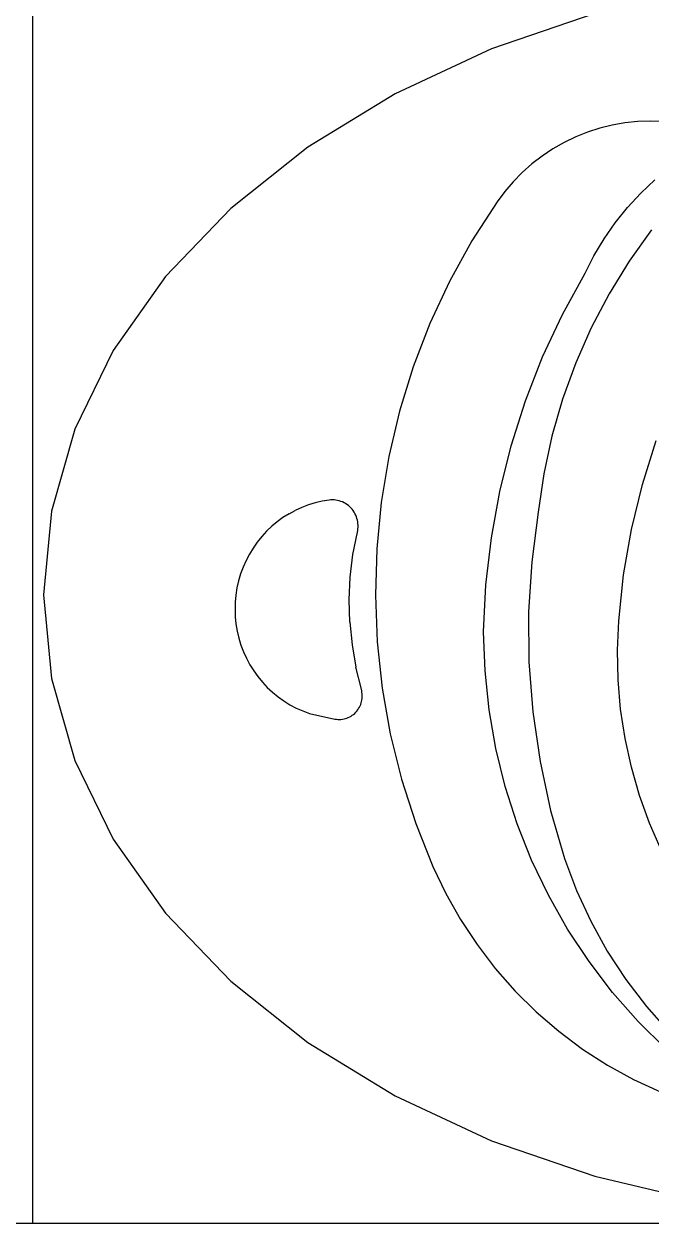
# Model space of a CAD drawing. Extents: x 396092 to 455492, y 17293 to 132793.
# Drawn here: x 430127.5 to 430197.4, y 60901 to 61034.6 of the extents above; entities that cross this region are included whole.
import ezdxf

# ---------------------------------------------------------------- set-up
doc = ezdxf.new("R2010")
doc.units = 0
doc.header["$LTSCALE"] = 1000
doc.header["$MEASUREMENT"] = 0
doc.layers.add('MU', color=34, linetype='Continuous')

msp = doc.modelspace()

# ---------------------------------------------------------------- linework, layer by layer
at = {"layer": 'MU', "color": 37}
for p, q in [((430128.53, 60900.95), (430128.53, 61040.95)), ((430191.13, 61035.75), (430179.6, 61031.78)), ((430179.6, 61031.78), (430168.88, 61026.78)), ((430168.88, 61026.78), (430159.15, 61020.83)), ((430191.67, 61022.96), (430190.31, 61022.52)), ((430193.06, 61023.3), (430191.67, 61022.96)), ((430194.47, 61023.55), (430193.06, 61023.3)), ((430195.89, 61023.69), (430194.47, 61023.55)), ((430197.31, 61023.74), (430195.89, 61023.69)), ((430198.74, 61023.69), (430197.31, 61023.74)), ((430188.98, 61021.98), (430187.69, 61021.36)), ((430190.31, 61022.52), (430188.98, 61021.98)), ((430159.15, 61020.83), (430150.58, 61014.01)), ((430186.45, 61020.65), (430185.25, 61019.85)), ((430187.69, 61021.36), (430186.45, 61020.65)), ((430184.11, 61018.97), (430183.03, 61018.01)), ((430185.25, 61019.85), (430184.11, 61018.97)), ((430183.03, 61018.01), (430182.02, 61016.98)), ((430182.02, 61016.98), (430181.08, 61015.89)), ((430196.22, 61015.7), (430197.8, 61017.19)), ((430181.08, 61015.89), (430180.22, 61014.73)), ((430194.74, 61014.1), (430196.22, 61015.7)), ((430150.58, 61014.01), (430143.31, 61006.42)), ((430180.22, 61014.73), (430177.42, 61010.39)), ((430193.38, 61012.4), (430194.74, 61014.1)), ((430192.14, 61010.61), (430193.38, 61012.4)), ((430197.43, 61011.62), (430194.95, 61008.15)), ((430177.42, 61010.39), (430174.93, 61005.87)), ((430191.02, 61008.74), (430192.14, 61010.61)), ((430190.03, 61006.79), (430191.02, 61008.74)), ((430194.95, 61008.15), (430192.7, 61004.5)), ((430143.31, 61006.42), (430137.48, 60998.18)), ((430174.93, 61005.87), (430172.75, 61001.19)), ((430187.51, 61002.2), (430190.03, 61006.79)), ((430192.7, 61004.5), (430190.71, 61000.71)), ((430185.29, 60997.46), (430187.51, 61002.2)), ((430172.75, 61001.19), (430170.89, 60996.36)), ((430190.71, 61000.71), (430188.98, 60996.79)), ((430137.48, 60998.18), (430133.21, 60989.41)), ((430170.89, 60996.36), (430169.36, 60991.41)), ((430183.38, 60992.58), (430185.29, 60997.46)), ((430188.98, 60996.79), (430187.52, 60992.75)), ((430181.79, 60987.57), (430183.38, 60992.58)), ((430187.52, 60992.75), (430186.34, 60988.62)), ((430169.36, 60991.41), (430168.17, 60986.37)), ((430133.21, 60989.41), (430130.61, 60980.28)), ((430186.34, 60988.62), (430185.43, 60984.42)), ((430180.52, 60982.48), (430181.79, 60987.57)), ((430196.41, 60983.26), (430197.94, 60988.17)), ((430168.17, 60986.37), (430167.32, 60981.25)), ((430185.43, 60984.42), (430184.82, 60980.16)), ((430195.2, 60978.25), (430196.41, 60983.26)), ((430161.52, 60981.52), (430160.74, 60981.39)), ((430161.71, 60981.53), (430161.52, 60981.52)), ((430161.9, 60981.54), (430161.71, 60981.53)), ((430162.09, 60981.53), (430161.9, 60981.54)), ((430162.28, 60981.51), (430162.09, 60981.53)), ((430162.47, 60981.48), (430162.28, 60981.51)), ((430179.59, 60977.31), (430180.52, 60982.48)), ((430130.61, 60980.28), (430129.73, 60970.95)), ((430157.06, 60979.99), (430157.75, 60980.37)), ((430158.47, 60980.7), (430157.75, 60980.37)), ((430159.21, 60980.98), (430158.47, 60980.7)), ((430159.97, 60981.21), (430159.21, 60980.98)), ((430160.74, 60981.39), (430159.97, 60981.21)), ((430162.65, 60981.43), (430162.47, 60981.48)), ((430162.84, 60981.37), (430162.65, 60981.43)), ((430163.01, 60981.3), (430162.84, 60981.37)), ((430163.19, 60981.22), (430163.01, 60981.3)), ((430163.35, 60981.12), (430163.19, 60981.22)), ((430163.51, 60981.02), (430163.35, 60981.12)), ((430163.67, 60980.9), (430163.51, 60981.02)), ((430163.81, 60980.77), (430163.67, 60980.9)), ((430163.95, 60980.64), (430163.81, 60980.77)), ((430164.08, 60980.49), (430163.95, 60980.64)), ((430164.19, 60980.34), (430164.08, 60980.49)), ((430164.3, 60980.18), (430164.19, 60980.34)), ((430164.4, 60980.01), (430164.3, 60980.18)), ((430167.32, 60981.25), (430166.82, 60976.09)), ((430184.82, 60980.16), (430184.09, 60974.63)), ((430155.74, 60979.1), (430155.13, 60978.59)), ((430156.38, 60979.56), (430155.74, 60979.1)), ((430157.06, 60979.99), (430156.38, 60979.56)), ((430164.48, 60979.83), (430164.4, 60980.01)), ((430164.56, 60979.65), (430164.48, 60979.83)), ((430164.62, 60979.47), (430164.56, 60979.65)), ((430164.67, 60979.28), (430164.62, 60979.47)), ((430164.71, 60979.09), (430164.67, 60979.28)), ((430164.73, 60978.9), (430164.71, 60979.09)), ((430164.75, 60978.7), (430164.73, 60978.9)), ((430154.55, 60978.03), (430154.01, 60977.45)), ((430155.13, 60978.59), (430154.55, 60978.03)), ((430164.18, 60975.45), (430164.67, 60977.93)), ((430164.67, 60977.93), (430164.71, 60978.12)), ((430164.71, 60978.12), (430164.73, 60978.31)), ((430164.73, 60978.31), (430164.75, 60978.51)), ((430164.75, 60978.51), (430164.75, 60978.7)), ((430194.32, 60973.18), (430195.2, 60978.25)), ((430153.05, 60976.17), (430152.64, 60975.48)), ((430153.51, 60976.82), (430153.05, 60976.17)), ((430154.01, 60977.45), (430153.51, 60976.82)), ((430178.99, 60972.08), (430179.59, 60977.31)), ((430152.64, 60975.48), (430152.27, 60974.77)), ((430163.88, 60972.94), (430164.18, 60975.45)), ((430166.82, 60976.09), (430166.67, 60970.9)), ((430151.94, 60974.04), (430151.66, 60973.28)), ((430152.27, 60974.77), (430151.94, 60974.04)), ((430184.09, 60974.63), (430183.74, 60969.05)), ((430151.44, 60972.51), (430151.26, 60971.72)), ((430151.66, 60973.28), (430151.44, 60972.51)), ((430163.76, 60970.41), (430163.88, 60972.94)), ((430193.77, 60968.05), (430194.32, 60973.18)), ((430129.73, 60970.95), (430130.61, 60961.62)), ((430151.14, 60970.93), (430151.06, 60970.13)), ((430151.26, 60971.72), (430151.14, 60970.93)), ((430166.67, 60970.9), (430166.88, 60965.72)), ((430178.73, 60966.83), (430178.99, 60972.08)), ((430151.06, 60970.13), (430151.04, 60969.32)), ((430163.82, 60967.89), (430163.76, 60970.41)), ((430151.04, 60969.32), (430151.07, 60968.51)), ((430151.07, 60968.51), (430151.15, 60967.71)), ((430183.74, 60969.05), (430183.78, 60963.47)), ((430151.15, 60967.71), (430151.28, 60966.92)), ((430151.28, 60966.92), (430151.47, 60966.13)), ((430163.82, 60967.89), (430164.07, 60965.37)), ((430178.89, 60962.47), (430178.73, 60966.83)), ((430193.63, 60964.77), (430193.77, 60968.05)), ((430151.47, 60966.13), (430151.7, 60965.36)), ((430166.88, 60965.72), (430167.43, 60960.56)), ((430151.7, 60965.36), (430151.98, 60964.61)), ((430151.98, 60964.61), (430152.32, 60963.88)), ((430164.07, 60965.37), (430164.5, 60962.88)), ((430193.7, 60961.48), (430193.63, 60964.77)), ((430152.32, 60963.88), (430152.69, 60963.17)), ((430152.69, 60963.17), (430153.12, 60962.49)), ((430165.11, 60960.43), (430164.5, 60962.88)), ((430183.78, 60963.47), (430184.2, 60957.9)), ((430130.61, 60961.62), (430133.21, 60952.49)), ((430153.12, 60962.49), (430153.58, 60961.84)), ((430153.58, 60961.84), (430154.09, 60961.22)), ((430179.34, 60958.13), (430178.89, 60962.47)), ((430193.99, 60958.21), (430193.7, 60961.48)), ((430154.09, 60961.22), (430154.63, 60960.64)), ((430154.63, 60960.64), (430155.22, 60960.09)), ((430165.15, 60960.27), (430165.11, 60960.43)), ((430165.18, 60960.1), (430165.15, 60960.27)), ((430167.43, 60960.56), (430168.33, 60955.45)), ((430155.22, 60960.09), (430155.83, 60959.59)), ((430155.83, 60959.59), (430156.48, 60959.13)), ((430156.48, 60959.13), (430157.15, 60958.71)), ((430165.04, 60958.73), (430165.09, 60958.9)), ((430165.09, 60958.9), (430165.14, 60959.06)), ((430165.14, 60959.06), (430165.17, 60959.23)), ((430165.17, 60959.23), (430165.2, 60959.4)), ((430165.2, 60959.92), (430165.18, 60960.1)), ((430165.21, 60959.75), (430165.2, 60959.92)), ((430165.2, 60959.4), (430165.21, 60959.58)), ((430165.21, 60959.58), (430165.21, 60959.75)), ((430157.15, 60958.71), (430157.85, 60958.34)), ((430157.85, 60958.34), (430158.58, 60958.02)), ((430158.58, 60958.02), (430159.32, 60957.74)), ((430159.32, 60957.74), (430162.16, 60957.1)), ((430163.96, 60957.43), (430164.1, 60957.53)), ((430164.1, 60957.53), (430164.24, 60957.63)), ((430164.24, 60957.63), (430164.37, 60957.74)), ((430164.37, 60957.74), (430164.49, 60957.86)), ((430164.49, 60957.86), (430164.6, 60957.99)), ((430164.6, 60957.99), (430164.71, 60958.13)), ((430164.71, 60958.13), (430164.81, 60958.27)), ((430164.81, 60958.27), (430164.89, 60958.42)), ((430164.89, 60958.42), (430164.97, 60958.57)), ((430164.97, 60958.57), (430165.04, 60958.73)), ((430180.09, 60953.83), (430179.34, 60958.13)), ((430184.2, 60957.9), (430185.01, 60952.37)), ((430194.48, 60954.96), (430193.99, 60958.21)), ((430162.16, 60957.1), (430162.33, 60957.08)), ((430162.33, 60957.08), (430162.5, 60957.06)), ((430162.5, 60957.06), (430162.67, 60957.06)), ((430162.67, 60957.06), (430162.84, 60957.07)), ((430162.84, 60957.07), (430163.01, 60957.08)), ((430163.01, 60957.08), (430163.18, 60957.12)), ((430163.18, 60957.12), (430163.34, 60957.16)), ((430163.34, 60957.16), (430163.5, 60957.21)), ((430163.5, 60957.21), (430163.66, 60957.27)), ((430163.66, 60957.27), (430163.81, 60957.35)), ((430163.81, 60957.35), (430163.96, 60957.43)), ((430168.33, 60955.45), (430169.58, 60950.42)), ((430195.18, 60951.76), (430194.48, 60954.96)), ((430181.14, 60949.6), (430180.09, 60953.83)), ((430133.21, 60952.49), (430137.48, 60943.73)), ((430185.01, 60952.37), (430186.19, 60946.92)), ((430196.09, 60948.61), (430195.18, 60951.76)), ((430169.58, 60950.42), (430171.16, 60945.49)), ((430182.46, 60945.45), (430181.14, 60949.6)), ((430197.19, 60945.52), (430196.09, 60948.61)), ((430186.19, 60946.92), (430187.74, 60941.56)), ((430171.16, 60945.49), (430173.07, 60940.68)), ((430184.06, 60941.4), (430182.46, 60945.45)), ((430198.49, 60942.52), (430197.19, 60945.52)), ((430137.48, 60943.73), (430143.31, 60935.48)), ((430187.74, 60941.56), (430189.08, 60938.01)), ((430173.07, 60940.68), (430174.52, 60937.67)), ((430185.94, 60937.48), (430184.06, 60941.4)), ((430174.52, 60937.67), (430176.16, 60934.76)), ((430188.08, 60933.7), (430185.94, 60937.48)), ((430189.08, 60938.01), (430190.67, 60934.57)), ((430143.31, 60935.48), (430150.58, 60927.89)), ((430176.16, 60934.76), (430178, 60931.97)), ((430190.47, 60930.08), (430188.08, 60933.7)), ((430190.67, 60934.57), (430192.5, 60931.25)), ((430178, 60931.97), (430180.02, 60929.32)), ((430192.5, 60931.25), (430194.56, 60928.09)), ((430193.09, 60926.64), (430190.47, 60930.08)), ((430180.02, 60929.32), (430182.22, 60926.83)), ((430194.56, 60928.09), (430196.85, 60925.09)), ((430150.58, 60927.89), (430159.15, 60921.07)), ((430182.22, 60926.83), (430184.58, 60924.49)), ((430195.95, 60923.39), (430193.09, 60926.64)), ((430184.58, 60924.49), (430187.09, 60922.32)), ((430196.85, 60925.09), (430199.36, 60922.27)), ((430199.02, 60920.36), (430195.95, 60923.39)), ((430187.09, 60922.32), (430189.75, 60920.34)), ((430159.15, 60921.07), (430168.88, 60915.12)), ((430189.75, 60920.34), (430192.53, 60918.55)), ((430192.53, 60918.55), (430195.43, 60916.95)), ((430195.43, 60916.95), (430198.42, 60915.57)), ((430168.88, 60915.12), (430179.6, 60910.12)), ((430179.6, 60910.12), (430191.13, 60906.16)), ((430191.13, 60906.16), (430203.28, 60903.28)), ((430109.73, 60900.95), (430129.51, 60900.95)), ((430129.51, 60900.95), (430228.63, 60900.95))]:
    msp.add_line(p, q, dxfattribs=at)

doc.saveas('drawing.dxf')
